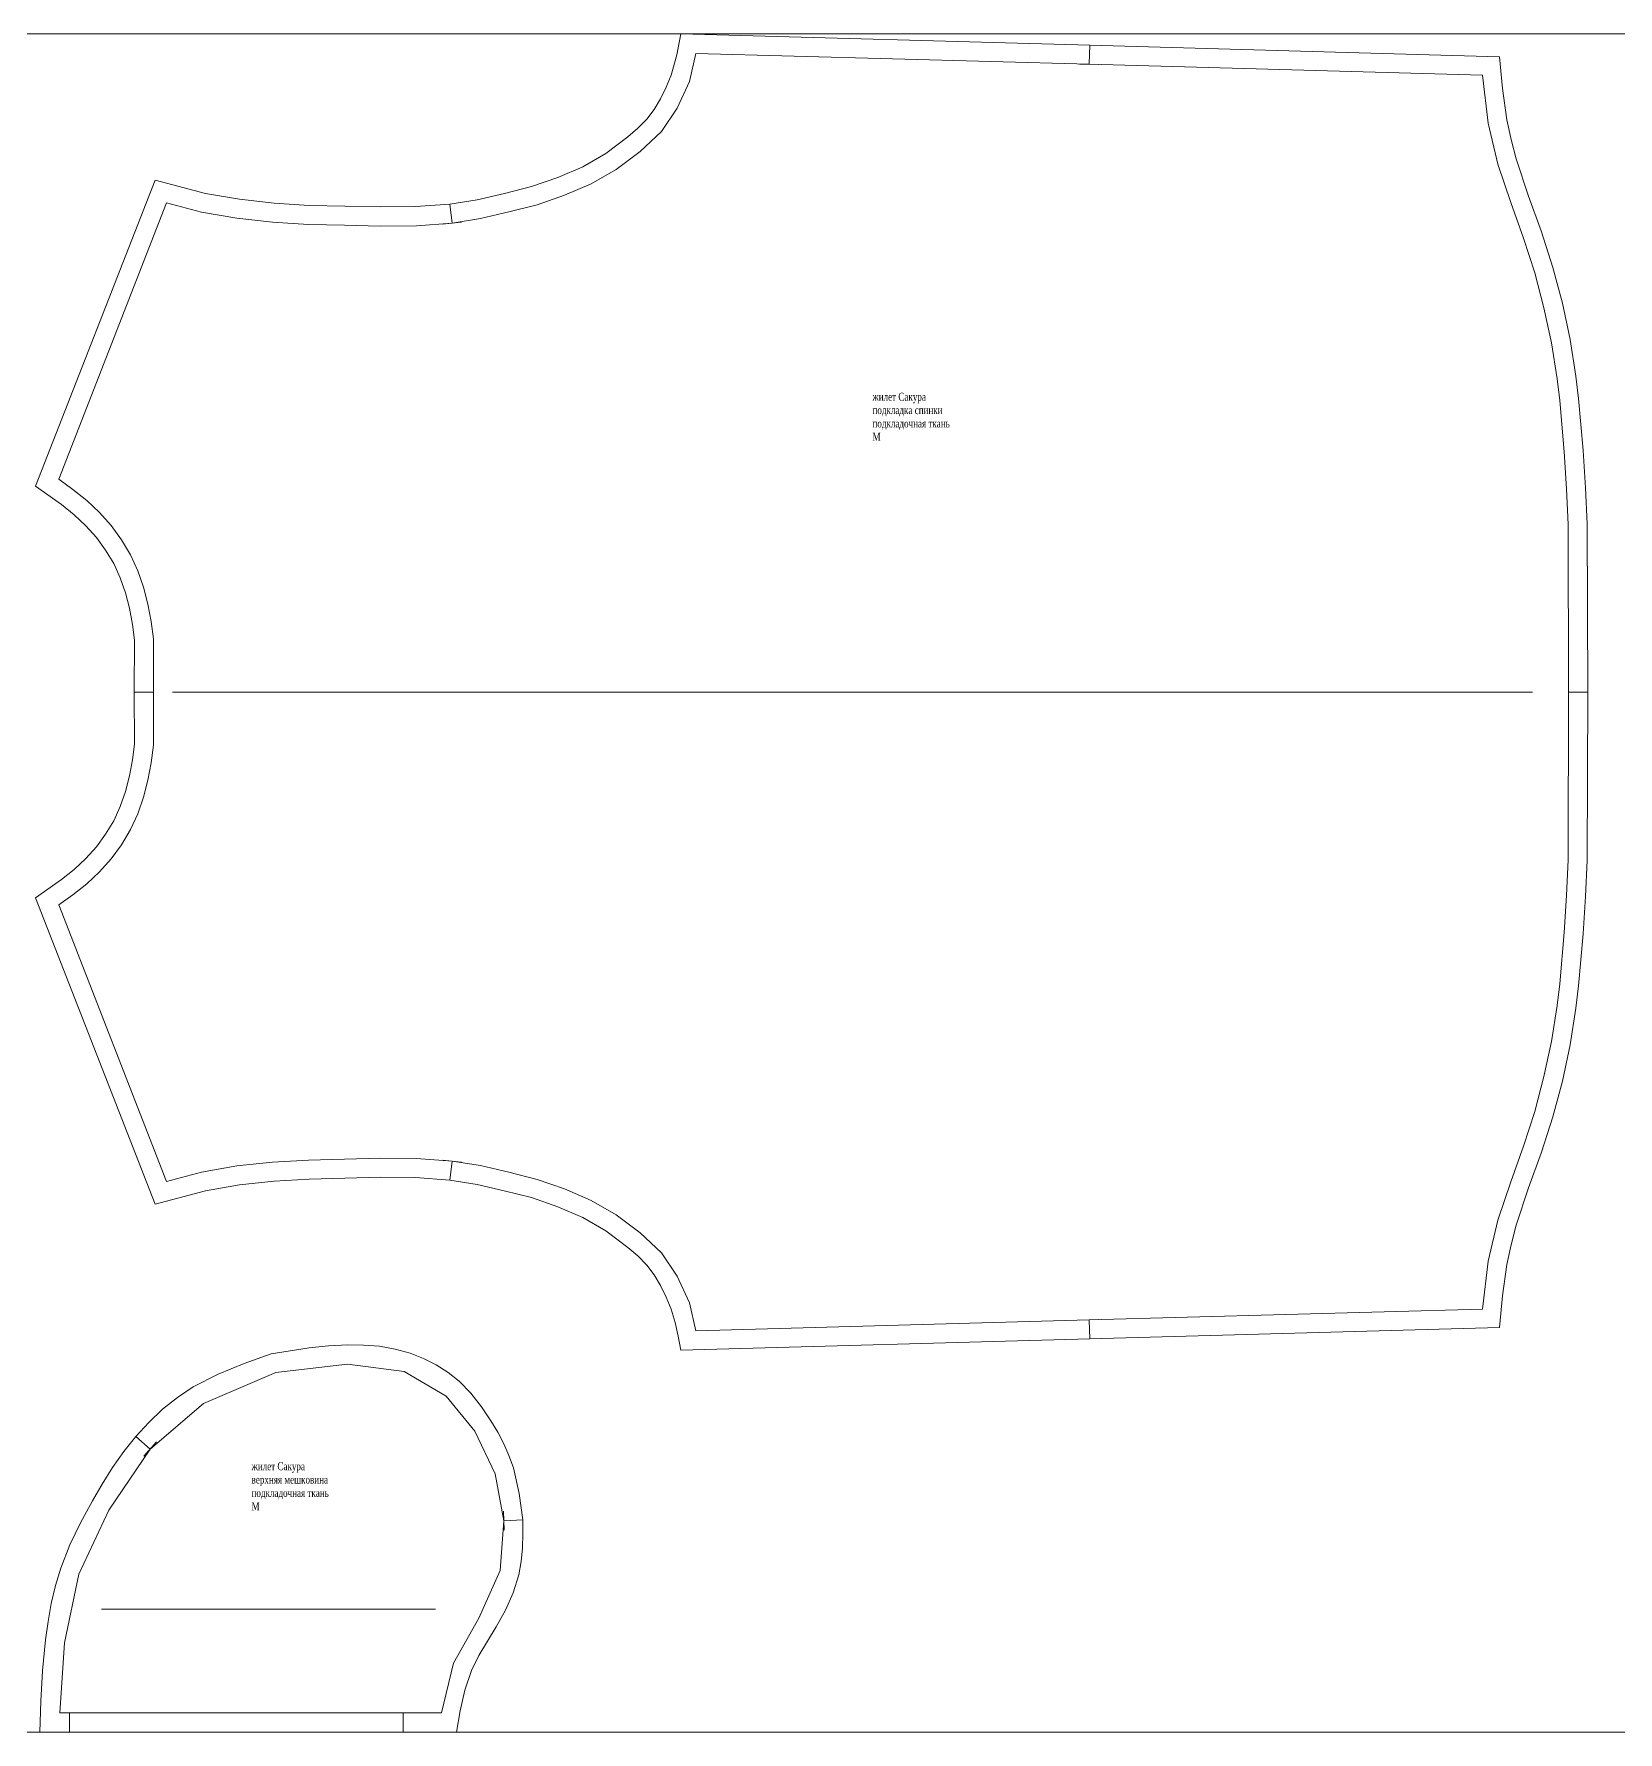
# Model space of a CAD drawing. Header units: inches. Extents: x -3138 to 889, y -4377 to -3481.
# Drawn here: x -700 to 130, y -4370 to -3481 of the extents above; entities that cross this region are included whole.
import ezdxf

# ---------------------------------------------------------------- set-up
doc = ezdxf.new("R2010")
doc.units = ezdxf.units.IN
doc.header["$MEASUREMENT"] = 0
doc.layers.get('0').update_dxf_attribs({"color": 250, "linetype": 'CONTINUOUS', "lineweight": 100})
doc.styles.get("Standard").update_dxf_attribs({"font": 'txt', "width": 0.75})

msp = doc.modelspace()

# ---------------------------------------------------------------- linework, layer by layer
at = {"linetype": 'Continuous', "lineweight": 20}
for points in [[(889.36, -3481.01), (-3137.66, -3481.01)], [(889.36, -3481.01), (-2751.82, -3481.01)], [(-360.87, -3481.01), (-362.87, -3492)], [(-146.65, -3486.95), (-360.87, -3481.01)], [(-360.87, -3481.01), (-360.87, -3481.01)], [(-362.87, -3492), (-365.86, -3502.63)], [(-353, -3491.23), (-356.34, -3505.86)], [(-146.94, -3496.87), (-353, -3491.23)], [(-146.65, -3486.95), (-146.94, -3496.87)], [(68.04, -3492.94), (-146.65, -3486.95)], [(69.62, -3509.51), (68.04, -3492.94)], [(68.04, -3492.94), (68.04, -3492.94)], [(-365.86, -3502.63), (-368.45, -3508.92)], [(-141.95, -3497.05), (-151.94, -3496.82)], [(59.11, -3502.63), (-146.94, -3496.87)], [(62.1, -3527.72), (59.11, -3502.63)], [(-368.45, -3508.92), (-371.5, -3514.91)], [(-356.34, -3505.86), (-362.81, -3519.85)], [(71.97, -3525.9), (69.62, -3509.51)], [(-374.79, -3520.49), (-378.61, -3525.61)], [(-371.5, -3514.91), (-374.79, -3520.49)], [(-362.81, -3519.85), (-370.92, -3532.07)], [(-383.37, -3530.42), (-388.54, -3534.89)], [(-378.61, -3525.61), (-383.37, -3530.42)], [(67.16, -3549.17), (62.1, -3527.72)], [(74.09, -3536.24), (71.97, -3525.9)], [(-388.54, -3534.89), (-400.18, -3543.58)], [(-370.92, -3532.07), (-382.08, -3542.53)], [(76.73, -3546.46), (74.09, -3536.24)], [(-400.18, -3543.58), (-412.28, -3550.52)], [(-382.08, -3542.53), (-394.71, -3551.99)], [(83.31, -3566.03), (76.73, -3546.46)], [(-425.32, -3556.22), (-439.01, -3560.98)], [(-412.28, -3550.52), (-425.32, -3556.22)], [(-394.71, -3551.99), (-407.81, -3559.51)], [(73.91, -3569.32), (67.16, -3549.17)], [(-636.31, -3557.63), (-698.94, -3717.91)], [(-609.93, -3564.5), (-636.31, -3557.63)], [(-636.31, -3557.63), (-636.31, -3557.63)], [(-592.07, -3567.61), (-609.93, -3564.5)], [(-453.17, -3564.5), (-467.63, -3567.91)], [(-439.01, -3560.98), (-453.17, -3564.5)], [(-421.74, -3565.5), (-436.13, -3570.49)], [(-407.81, -3559.51), (-421.74, -3565.5)], [(90.13, -3584.71), (83.31, -3566.03)], [(-630.26, -3569.5), (-686.78, -3714.27)], [(-612.04, -3574.31), (-630.26, -3569.5)], [(-593.54, -3577.54), (-612.04, -3574.31)], [(-573.97, -3569.55), (-592.07, -3567.61)], [(-555.52, -3570.79), (-573.97, -3569.55)], [(-536.9, -3571.2), (-555.52, -3570.79)], [(-518.21, -3571.61), (-536.9, -3571.2)], [(-499.88, -3571.43), (-518.21, -3571.61)], [(-481.84, -3570.14), (-499.88, -3571.43)], [(-467.63, -3567.91), (-481.84, -3570.14)], [(-481.84, -3570.14), (-481.84, -3570.14)], [(-481.84, -3570.14), (-480.67, -3580.13)], [(-450.88, -3574.25), (-465.75, -3577.72)], [(-436.13, -3570.49), (-450.88, -3574.25)], [(80.61, -3587.94), (73.91, -3569.32)], [(-574.79, -3579.54), (-593.54, -3577.54)], [(-555.93, -3580.72), (-574.79, -3579.54)], [(-537.07, -3581.19), (-555.93, -3580.72)], [(-518.33, -3581.6), (-537.07, -3581.19)], [(-499.41, -3581.42), (-518.33, -3581.6)], [(-480.67, -3580.13), (-499.41, -3581.42)], [(-475.73, -3579.54), (-485.66, -3580.66)], [(-465.75, -3577.72), (-480.67, -3580.13)], [(86.49, -3606.1), (80.61, -3587.94)], [(96, -3603.34), (90.13, -3584.71)], [(91.36, -3624.43), (86.49, -3606.1)], [(101.12, -3622.02), (96, -3603.34)], [(95.24, -3642.82), (91.36, -3624.43)], [(105.05, -3641.06), (101.12, -3622.02)], [(98.24, -3661.62), (95.24, -3642.82)], [(108.11, -3660.27), (105.05, -3641.06)], [(99.59, -3672.96), (98.24, -3661.62)], [(109.46, -3671.96), (108.11, -3660.27)], [(101.94, -3699.81), (99.59, -3672.96)], [(111.93, -3699.11), (109.46, -3671.96)], [(113.1, -3718.67), (111.93, -3699.11)], [(103.11, -3719.26), (101.94, -3699.81)], [(-686.78, -3714.27), (-679.32, -3719.61)], [(-698.94, -3717.91), (-698.94, -3717.91)], [(-698.94, -3717.91), (-685.31, -3727.54)], [(-679.32, -3719.61), (-672.09, -3725.31)], [(-672.09, -3725.31), (-665.45, -3731.6)], [(104.05, -3737.88), (103.11, -3719.26)], [(114.04, -3737.59), (113.1, -3718.67)], [(-685.31, -3727.54), (-678.73, -3732.89)], [(-678.73, -3732.89), (-672.56, -3738.65)], [(-665.45, -3731.6), (-659.28, -3738.47)], [(-672.56, -3738.65), (-667.04, -3744.7)], [(-659.28, -3738.47), (-653.82, -3745.88)], [(104.29, -3825.78), (104.05, -3737.88)], [(114.28, -3825.78), (114.04, -3737.59)], [(114.04, -3737.59), (114.04, -3737.59)], [(-667.04, -3744.7), (-662.22, -3751.4)], [(-662.22, -3751.4), (-657.99, -3758.39)], [(-653.82, -3745.88), (-649.18, -3753.75)], [(-657.99, -3758.39), (-654.58, -3765.85)], [(-649.18, -3753.75), (-645.3, -3762.15)], [(-654.58, -3765.85), (-651.88, -3773.67)], [(-645.3, -3762.15), (-642.36, -3770.79)], [(-642.36, -3770.79), (-640.07, -3779.66)], [(-651.88, -3773.67), (-649.76, -3781.83)], [(-640.07, -3779.66), (-638.37, -3788.71)], [(-649.76, -3781.83), (-648.18, -3790.29)], [(-648.18, -3790.29), (-647.06, -3798.52)], [(-638.37, -3788.71), (-637.07, -3797.87)], [(-647.06, -3798.52), (-647.18, -3825.78)], [(-647.06, -3798.52), (-647.06, -3798.52)], [(-637.07, -3797.87), (-637.19, -3825.78)], [(-637.19, -3820.79), (-637.19, -3830.78)], [(104.29, -3830.78), (104.29, -3820.67)], [(104.29, -3830.78), (104.29, -3820.67)], [(-647.18, -3825.78), (-647.18, -3825.78)], [(-647.18, -3825.78), (-647.06, -3852.93)], [(-647.18, -3825.78), (-637.19, -3825.78)], [(-637.19, -3825.78), (-637.07, -3853.57)], [(-627.2, -3825.78), (-627.2, -3825.78)], [(-627.2, -3825.78), (85.37, -3825.78)], [(85.37, -3825.78), (-627.2, -3825.78)], [(85.37, -3825.78), (85.37, -3825.78)], [(104.05, -3913.56), (104.29, -3825.78)], [(114.28, -3825.78), (104.29, -3825.78)], [(114.28, -3825.78), (104.29, -3825.78)], [(114.04, -3913.85), (114.28, -3825.78)], [(114.28, -3825.78), (114.28, -3825.78)], [(-647.06, -3852.93), (-648.18, -3861.15)], [(-647.06, -3852.93), (-647.06, -3852.93)], [(-637.07, -3853.57), (-638.37, -3862.74)], [(-648.18, -3861.15), (-649.76, -3869.61)], [(-638.37, -3862.74), (-640.07, -3871.79)], [(-649.76, -3869.61), (-651.88, -3877.78)], [(-640.07, -3871.79), (-642.36, -3880.66)], [(-654.58, -3885.59), (-657.99, -3893.06)], [(-651.88, -3877.78), (-654.58, -3885.59)], [(-642.36, -3880.66), (-645.3, -3889.41)], [(-657.99, -3893.06), (-662.22, -3900.05)], [(-645.3, -3889.41), (-649.18, -3897.7)], [(-662.22, -3900.05), (-667.04, -3906.74)], [(-649.18, -3897.7), (-653.82, -3905.63)], [(-672.56, -3912.8), (-678.73, -3918.55)], [(-667.04, -3906.74), (-672.56, -3912.8)], [(-659.28, -3912.97), (-665.45, -3919.85)], [(-653.82, -3905.63), (-659.28, -3912.97)], [(-678.73, -3918.55), (-685.31, -3923.9)], [(-665.45, -3919.85), (-672.09, -3926.13)], [(103.11, -3932.19), (104.05, -3913.56)], [(113.1, -3932.71), (114.04, -3913.85)], [(114.04, -3913.85), (114.04, -3913.85)], [(-685.31, -3923.9), (-698.94, -3933.54)], [(-672.09, -3926.13), (-679.32, -3931.83)], [(-698.94, -3933.54), (-698.94, -3933.54)], [(-698.94, -3933.54), (-636.31, -4093.82)], [(-679.32, -3931.83), (-686.78, -3937.18)], [(-686.78, -3937.18), (-630.26, -4081.95)], [(101.94, -3951.63), (103.11, -3932.19)], [(111.93, -3952.34), (113.1, -3932.71)], [(99.59, -3978.48), (101.94, -3951.63)], [(109.46, -3979.48), (111.93, -3952.34)], [(98.24, -3989.82), (99.59, -3978.48)], [(108.11, -3991.17), (109.46, -3979.48)], [(95.24, -4008.62), (98.24, -3989.82)], [(105.05, -4010.39), (108.11, -3991.17)], [(91.36, -4027.01), (95.24, -4008.62)], [(101.12, -4029.42), (105.05, -4010.39)], [(86.49, -4045.35), (91.36, -4027.01)], [(96, -4048.11), (101.12, -4029.42)], [(80.61, -4063.5), (86.49, -4045.35)], [(90.13, -4066.73), (96, -4048.11)], [(73.91, -4082.13), (80.61, -4063.5)], [(-593.54, -4073.9), (-574.79, -4071.9)], [(-574.79, -4071.9), (-555.93, -4070.79)], [(-555.93, -4070.79), (-537.07, -4070.26)], [(-537.07, -4070.26), (-518.33, -4069.85)], [(-518.33, -4069.85), (-499.41, -4070.02)], [(-499.41, -4070.02), (-480.67, -4071.32)], [(-485.66, -4070.79), (-475.73, -4071.9)], [(-481.84, -4081.3), (-480.67, -4071.37)], [(-480.67, -4071.32), (-465.75, -4073.72)], [(83.31, -4085.42), (90.13, -4066.73)], [(-630.26, -4081.95), (-612.04, -4077.13)], [(-612.04, -4077.13), (-593.54, -4073.9)], [(-592.07, -4083.83), (-573.97, -4081.89)], [(-573.97, -4081.89), (-555.52, -4080.78)], [(-555.52, -4080.78), (-536.84, -4080.25)], [(-536.84, -4080.25), (-518.21, -4079.84)], [(-518.21, -4079.84), (-499.88, -4080.01)], [(-499.88, -4080.01), (-481.84, -4081.3)], [(-481.84, -4081.3), (-481.84, -4081.3)], [(-481.84, -4081.3), (-467.63, -4083.54)], [(-465.75, -4073.72), (-450.88, -4077.19)], [(-450.88, -4077.19), (-436.13, -4080.95)], [(-436.13, -4080.95), (-421.74, -4085.95)], [(67.16, -4102.28), (73.91, -4082.13)], [(-636.31, -4093.82), (-609.93, -4086.94)], [(-609.93, -4086.94), (-592.07, -4083.83)], [(-467.63, -4083.54), (-453.35, -4086.89)], [(-453.35, -4086.89), (-439.01, -4090.47)], [(-439.01, -4090.47), (-425.32, -4095.23)], [(-421.74, -4085.95), (-407.81, -4091.94)], [(76.73, -4104.98), (83.31, -4085.42)], [(-636.31, -4093.82), (-636.31, -4093.82)], [(-425.32, -4095.23), (-412.28, -4100.93)], [(-407.81, -4091.94), (-394.71, -4099.46)], [(-394.71, -4099.46), (-382.08, -4108.92)], [(-412.28, -4100.93), (-400.18, -4107.86)], [(-400.18, -4107.86), (-388.54, -4116.56)], [(62.1, -4123.72), (67.16, -4102.28)], [(74.09, -4115.21), (76.73, -4104.98)], [(-388.54, -4116.56), (-383.37, -4121.02)], [(-382.08, -4108.92), (-370.92, -4119.38)], [(71.97, -4125.55), (74.09, -4115.21)], [(-383.37, -4121.02), (-378.61, -4125.84)], [(-378.61, -4125.84), (-374.79, -4130.95)], [(-370.92, -4119.38), (-362.81, -4131.6)], [(59.11, -4148.81), (62.1, -4123.72)], [(69.62, -4141.94), (71.97, -4125.55)], [(-374.79, -4130.95), (-371.5, -4136.53)], [(-362.81, -4131.6), (-356.34, -4145.58)], [(-371.5, -4136.53), (-368.45, -4142.53)], [(-368.45, -4142.53), (-365.86, -4148.87)], [(68.04, -4158.51), (69.62, -4141.94)], [(-365.86, -4148.87), (-363.75, -4155.92)], [(-356.34, -4145.58), (-353, -4160.21)], [(-146.94, -4154.57), (59.11, -4148.81)], [(-363.75, -4155.92), (-362.22, -4163.09)], [(-353, -4160.21), (-146.94, -4154.57)], [(-151.94, -4154.63), (-141.95, -4154.39)], [(-146.65, -4164.5), (-146.94, -4154.57)], [(-146.65, -4164.5), (68.04, -4158.51)], [(68.04, -4158.51), (68.04, -4158.51)], [(-565.57, -4170.73), (-575.56, -4172.37)], [(-555.64, -4169.2), (-565.57, -4170.73)], [(-545.53, -4168.08), (-555.64, -4169.2)], [(-535.37, -4167.56), (-545.53, -4168.08)], [(-527.08, -4167.67), (-535.37, -4167.56)], [(-518.8, -4168.32), (-527.08, -4167.67)], [(-510.58, -4169.79), (-518.8, -4168.32)], [(-502.58, -4171.96), (-510.58, -4169.79)], [(-362.22, -4163.09), (-360.87, -4170.43)], [(-360.87, -4170.43), (-146.65, -4164.5)], [(-360.87, -4170.43), (-360.87, -4170.43)], [(-589.6, -4177.37), (-603.23, -4182.89)], [(-575.56, -4172.37), (-589.6, -4177.37)], [(-535.49, -4177.66), (-573.03, -4182.13)], [(-505.87, -4181.6), (-535.49, -4177.66)], [(-495.65, -4174.66), (-502.58, -4171.96)], [(-489.01, -4178.07), (-495.65, -4174.66)], [(-482.78, -4182.07), (-489.01, -4178.07)], [(-603.23, -4182.89), (-616.27, -4189.65)], [(-573.03, -4182.13), (-610.93, -4198.23)], [(-483.72, -4194.41), (-505.87, -4181.6)], [(-477.03, -4186.59), (-482.78, -4182.07)], [(-470.86, -4192.94), (-477.03, -4186.59)], [(-624.56, -4195.17), (-632.37, -4201.34)], [(-616.27, -4189.65), (-624.56, -4195.17)], [(-468.8, -4212.74), (-483.72, -4194.41)], [(-465.33, -4199.99), (-470.86, -4192.94)], [(-632.37, -4201.34), (-639.6, -4208.21)], [(-610.93, -4198.23), (-638.89, -4222.26)], [(-460.34, -4207.45), (-465.33, -4199.99)], [(-646.41, -4215.56), (-652.76, -4223.49)], [(-639.6, -4208.21), (-646.41, -4215.56)], [(-646.41, -4215.56), (-638.95, -4222.14)], [(-458.17, -4235.18), (-468.8, -4212.74)], [(-456.81, -4213.32), (-460.34, -4207.45)], [(-453.64, -4219.38), (-456.81, -4213.32)], [(-638.89, -4222.26), (-660.46, -4254.22)], [(-652.76, -4223.49), (-658.58, -4231.89)], [(-635.55, -4218.44), (-642.24, -4225.84)], [(-450.88, -4225.6), (-453.64, -4219.38)], [(-658.58, -4231.89), (-663.98, -4240.53)], [(-448.59, -4232.07), (-450.88, -4225.6)], [(-445.48, -4245.4), (-448.59, -4232.07)], [(-663.98, -4240.53), (-669.15, -4249.28)], [(-453.64, -4259.68), (-458.17, -4235.18)], [(-669.15, -4249.28), (-675.44, -4260.74)], [(-443.6, -4259.21), (-445.48, -4245.4)], [(-660.46, -4254.22), (-676.2, -4287.71)], [(-455.52, -4285.71), (-453.64, -4259.68)], [(-453.35, -4264.68), (-453.82, -4254.75)], [(-453.35, -4264.68), (-453.82, -4254.75)], [(-443.6, -4259.21), (-453.58, -4259.68)], [(-443.6, -4259.21), (-453.58, -4259.68)], [(-443.6, -4259.21), (-443.6, -4259.21)], [(-443.6, -4266.56), (-443.6, -4259.21)], [(-675.44, -4260.74), (-681.02, -4272.37)], [(-443.83, -4273.84), (-443.6, -4266.56)], [(-681.02, -4272.37), (-685.66, -4284.48)], [(-444.42, -4281.01), (-443.83, -4273.84)], [(-685.66, -4284.48), (-688.42, -4293.7)], [(-466.63, -4310.8), (-455.52, -4285.71)], [(-445.71, -4288.12), (-444.42, -4281.01)], [(-688.42, -4293.7), (-690.66, -4303.1)], [(-676.2, -4287.71), (-683.78, -4323.61)], [(-448.65, -4297.52), (-445.71, -4288.12)], [(-690.66, -4303.1), (-692.36, -4312.56)], [(-452.76, -4306.57), (-448.65, -4297.52)], [(-692.36, -4312.56), (-693.71, -4322.14)], [(-664.34, -4305.98), (-664.34, -4305.98)], [(-664.34, -4305.98), (-489.42, -4305.98)], [(-479.91, -4334.36), (-466.63, -4310.8)], [(-457.64, -4315.32), (-452.76, -4306.57)], [(-693.71, -4322.14), (-695.24, -4338.24)], [(-462.22, -4322.84), (-457.64, -4315.32)], [(-683.78, -4323.61), (-686.13, -4360.39)], [(-470.5, -4338.06), (-466.69, -4330.36)], [(-466.69, -4330.36), (-462.22, -4322.84)], [(-695.24, -4338.24), (-696.12, -4354.28)], [(-486.25, -4360.39), (-479.91, -4334.36)], [(-474.03, -4348.46), (-470.5, -4338.06)], [(-476.5, -4359.27), (-474.03, -4348.46)], [(-696.12, -4354.28), (-696.71, -4370.38)], [(-686.13, -4360.39), (-681.08, -4360.39)], [(-686.13, -4360.39), (-676.09, -4360.39)], [(-681.08, -4360.39), (-506.29, -4360.39)], [(-681.08, -4370.38), (-681.08, -4360.39)], [(-511.28, -4360.39), (-501.23, -4360.39)], [(-506.29, -4360.39), (-486.25, -4360.39)], [(-506.29, -4370.38), (-506.29, -4360.39)], [(-478.44, -4370.38), (-476.5, -4359.27)], [(-3137.66, -4370.38), (889.36, -4370.38)], [(-2751.82, -4370.38), (889.36, -4370.38)], [(-696.71, -4370.38), (-696.71, -4370.38)], [(-696.71, -4370.38), (-681.08, -4370.38)], [(-681.08, -4370.38), (-681.08, -4370.38)], [(-681.08, -4370.38), (-506.29, -4370.38)], [(-506.29, -4370.38), (-506.29, -4370.38)], [(-506.29, -4370.38), (-478.44, -4370.38)], [(-478.44, -4370.38), (-478.44, -4370.38)]]:
    msp.add_lwpolyline(points, dxfattribs=at)

# ---------------------------------------------------------------- texts
at = {"linetype": 'Continuous', "lineweight": 20, "char_height": 4.19, "attachment_point": 1}
for s, insert in [('{\\fTimes New Roman|b0|i0|c204|p18;жилет Сакура\\Pподкладка спинки\\Pподкладочная ткань\\P\\fTimes New Roman|b0|i0|c0|p34;M}', (-260.44, -3668.93)), ('{\\fTimes New Roman|b0|i0|c204|p18;жилет Сакура\\Pверхняя мешковина\\Pподкладочная ткань\\P\\fTimes New Roman|b0|i0|c0|p34;M}', (-585.76, -4229.06))]:
    msp.add_mtext(s, dxfattribs=dict(at, insert=insert))

doc.saveas('drawing.dxf')
